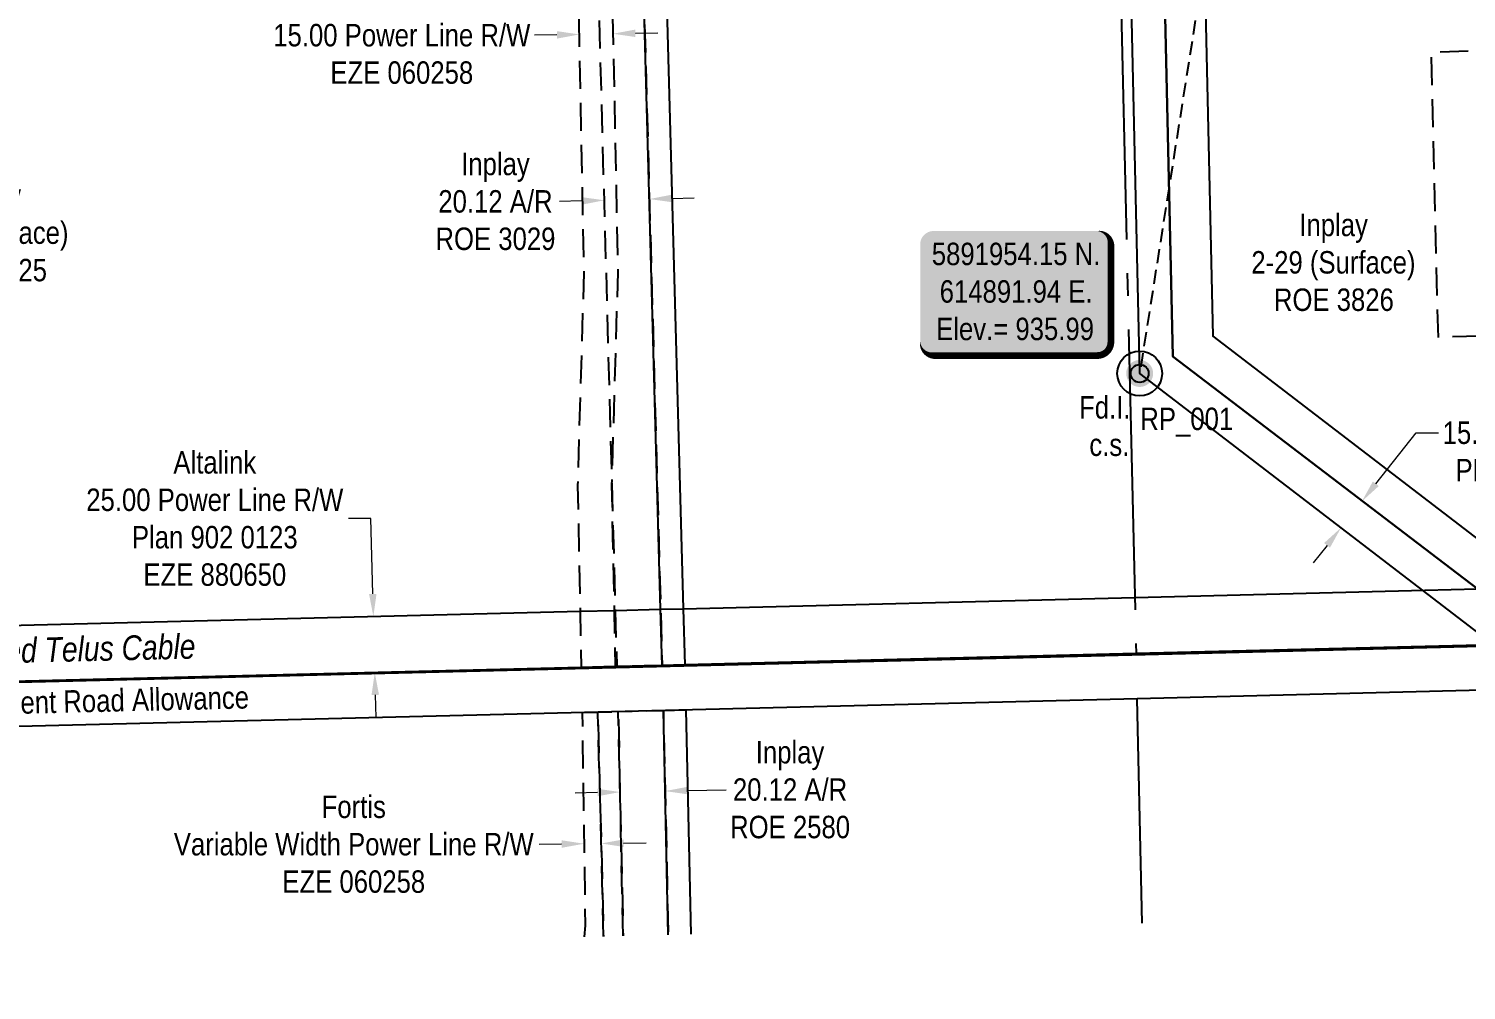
# Model space of a CAD drawing. Extents: x 613870 to 617840, y 5891672 to 5894562.
# Drawn here: x 614397 to 615038, y 5891679 to 5892108 of the extents above; entities that cross this region are included whole.
import ezdxf
from ezdxf.enums import TextEntityAlignment as Align

# ---------------------------------------------------------------- set-up
doc = ezdxf.new("R2010")
doc.units = 0
doc.header["$LTSCALE"] = 5
doc.header["$PDSIZE"] = 0.5
for name, pattern in [('foc-ACCESSROAD', [3.75, 2.5, -1.25]), ('foc-FLOWLINE', [3.75, 2.5, -1.25]), ('foc-QUARTERLINE', [33, 25, -3, 2, -3]), ('foc-TIELINE', [1.875, 1.25, -0.625])]:
    doc.linetypes.add(name, pattern=pattern)
doc.layers.get('Defpoints').update_dxf_attribs({"color": 9})
for name, color, linetype in [('35', 37, 'Continuous'), ('AS-TELUS', 224, 'foc-TEL'), ('C-RW', 13, 'Continuous'), ('DETAIL-T', 7, 'Continuous'), ('F-AR', 190, 'foc-ACCESSROAD'), ('F-EZE', 190, 'foc-FLOWLINE'), ('F-RW', 190, 'Continuous'), ('F-WS', 190, 'foc-ACCESSROAD'), ('L-MON', 1, 'Continuous'), ('L-MON-T', 1, 'Continuous'), ('L-QSEC', 8, 'foc-QUARTERLINE'), ('L-ROAD-T', 7, 'Continuous'), ('L-SEC', 7, 'Continuous'), ('L-TIE', 7, 'foc-TIELINE')]:
    doc.layers.add(name, color=color, linetype=linetype)
for name, color, linetype, lineweight in [('F-AR-T', 190, 'Continuous', 9), ('F-EZE-T', 190, 'Continuous', 9), ('F-RW-T', 190, 'Continuous', 9), ('F-WS-T', 190, 'Continuous', 9)]:
    doc.layers.add(name, color=color, linetype=linetype, lineweight=lineweight)
doc.styles.add('100L', font='ARIALN.TTF', dxfattribs={"height": 11})
doc.styles.add('80', font='ARIALN.TTF', dxfattribs={"height": 10})
doc.styles.add('80CG', font='ARIALN.TTF', dxfattribs={"height": 10})
doc.styles.add('80L', font='ARIALN.TTF', dxfattribs={"height": 10})
doc.styles.add('foc-LtypeFont', font='ARIALN.TTF', dxfattribs={"height": 7.35})
doc.linetypes.add('foc-TEL', pattern='A,2,-1,["T",foc-LtypeFont,S=0.2,R=0,X=-0.425,Y=-0.75],-1.24,8', length=12.24)
doc.linetypes.add('foc-TEL-NOLINE', pattern='A,0,-2,["T",foc-LtypeFont,S=0.2,R=0,X=-0.425,Y=-0.75],-10.24', length=12.24)
doc.dimstyles.new('Compass 5 000', dxfattribs={"dimscale": 5, "dimtxt": 9, "dimasz": 2, "dimexe": 0.2, "dimexo": 0.0625, "dimgap": 0.5, "dimtad": 0, "dimtih": 1, "dimtoh": 1, "dimzin": 0, "dimdsep": 46, "dimtxsty": '80CG', "dimcen": 0.1, "dimse1": 1, "dimse2": 1, "dimclrd": 256, "dimclrt": 256, "dimaunit": 1, "dimadec": 4, "dimazin": 0, "dimtfac": 0.06, "dimtofl": 0, "dimtmove": 0, "dimatfit": 1, "dimfxl": 0.2, "dimtolj": 1, "dimtzin": 0, "dimlwd": -1, "dimarcsym": 0})

# ---------------------------------------------------------------- blocks, each defined once
blk = doc.blocks.new('*D456')
at = {"layer": 'Defpoints', "color": 0, "transparency": 16777216}
for p in [(614660.34, 5891765.66), (614680.43, 5891768.07), (614680.47, 5891766.1)]:
    blk.add_point(p, dxfattribs=at)
at = {"layer": 'F-AR-T', "transparency": 16777216}
for p, q in [((614650.3, 5891767.41), (614640.31, 5891767.2)), ((614690.42, 5891768.28), (614707.59, 5891768.65))]:
    blk.add_line(p, q, dxfattribs=at)
for points in [[(614650.27, 5891769.08), (614650.34, 5891765.75), (614660.3, 5891767.63)], [(614690.39, 5891769.95), (614690.46, 5891766.62), (614680.43, 5891768.07)]]:
    blk.add_solid(points, dxfattribs=at)
at = {"layer": 'F-AR-T', "transparency": 16777216, "insert": (614736.11, 5891768.65), "char_height": 10, "attachment_point": 5, "style": '80CG'}
blk.add_mtext('\\A1;Inplay\\P20.12 A/R\\PROE 2580', dxfattribs=at)
blk = doc.blocks.new('*D459')
at = {"layer": 'Defpoints', "color": 0, "transparency": 16777216}
for p in [(614417.53, 5892181.72), (614189.1, 5891931.96), (614196.52, 5891925.18)]:
    blk.add_point(p, dxfattribs=at)
at = {"layer": 'F-AR-T', "transparency": 16777216}
for p, q in [((614402.78, 5892195.22), (614392.78, 5892195.22)), ((614410.15, 5892188.47), (614402.78, 5892195.22)), ((614432.33, 5892168.19), (614439.71, 5892161.44))]:
    blk.add_line(p, q, dxfattribs=at)
for points in [[(614411.28, 5892189.7), (614409.03, 5892187.24), (614417.53, 5892181.72)], [(614433.45, 5892169.42), (614431.21, 5892166.96), (614424.95, 5892174.93)]]:
    blk.add_solid(points, dxfattribs=at)
at = {"layer": 'F-AR-T', "transparency": 16777216, "insert": (614337.78, 5892195.22), "char_height": 10, "attachment_point": 5, "style": '80CG'}
blk.add_mtext('\\A1;Inplay\\P10.06 Flow Line R/W\\PROE 3029', dxfattribs=at)
blk = doc.blocks.new('*D463')
at = {"layer": 'Defpoints', "color": 0, "transparency": 16777216}
for p in [(614642.19, 5892105.21), (614642.24, 5892102.67), (614657.23, 5892102.97)]:
    blk.add_point(p, dxfattribs=at)
at = {"layer": 'F-EZE-T', "transparency": 16777216}
for p, q in [((614632.19, 5892105.01), (614622.19, 5892104.81)), ((614667.18, 5892105.72), (614677.18, 5892105.92))]:
    blk.add_line(p, q, dxfattribs=at)
for points in [[(614632.16, 5892106.68), (614632.23, 5892103.35), (614642.19, 5892105.21)], [(614667.15, 5892107.38), (614667.21, 5892104.05), (614657.18, 5892105.51)]]:
    blk.add_solid(points, dxfattribs=at)
at = {"layer": 'F-EZE-T', "transparency": 16777216, "insert": (614563.05, 5892104.81), "char_height": 10, "attachment_point": 5, "style": '80CG'}
blk.add_mtext('\\A1;Fortis\\P15.00 Power Line R/W\\PEZE 060258', dxfattribs=at)
blk = doc.blocks.new('*D464')
at = {"layer": 'Defpoints', "color": 0, "transparency": 16777216}
for p in [(614644.28, 5891744.61), (614644.5, 5891729.08), (614652.14, 5891729.18)]:
    blk.add_point(p, dxfattribs=at)
at = {"layer": 'F-EZE-T', "transparency": 16777216}
for p, q in [((614634.28, 5891744.47), (614624.28, 5891744.33)), ((614661.92, 5891744.85), (614671.92, 5891744.99))]:
    blk.add_line(p, q, dxfattribs=at)
for points in [[(614634.26, 5891746.14), (614634.31, 5891742.8), (614644.28, 5891744.61)], [(614661.9, 5891746.52), (614661.94, 5891743.19), (614651.92, 5891744.71)]]:
    blk.add_solid(points, dxfattribs=at)
at = {"layer": 'F-EZE-T', "transparency": 16777216, "insert": (614541.64, 5891744.33), "char_height": 10, "attachment_point": 5, "style": '80CG'}
blk.add_mtext('\\A1;Fortis\\PVariable Width Power Line R/W\\PEZE 060258', dxfattribs=at)
blk = doc.blocks.new('*D465')
at = {"layer": 'Defpoints', "color": 0, "transparency": 16777216}
for p in [(614520.77, 5891845.16), (614550.37, 5891845.9), (614521.38, 5891820.18)]:
    blk.add_point(p, dxfattribs=at)
at = {"layer": 'F-EZE-T', "transparency": 16777216}
for p, q in [((614549.29, 5891889.46), (614539.29, 5891889.46)), ((614550.12, 5891855.89), (614549.29, 5891889.46)), ((614551.23, 5891810.92), (614551.48, 5891800.92))]:
    blk.add_line(p, q, dxfattribs=at)
for points in [[(614551.79, 5891855.93), (614548.46, 5891855.85), (614550.37, 5891845.9)], [(614552.9, 5891810.96), (614549.57, 5891810.88), (614550.99, 5891820.92)]]:
    blk.add_solid(points, dxfattribs=at)
at = {"layer": 'F-EZE-T', "transparency": 16777216, "insert": (614479.7, 5891889.46), "char_height": 10, "attachment_point": 5, "style": '80CG'}
blk.add_mtext('\\A1;Altalink\\P25.00 Power Line R/W\\PPlan 902 0123\\PEZE 880650', dxfattribs=at)
blk = doc.blocks.new('*D478')
at = {"layer": 'Defpoints', "color": 0, "transparency": 16777216}
for p in [(614990.99, 5891897.16), (614991.89, 5891896.45), (614982.57, 5891884.69)]:
    blk.add_point(p, dxfattribs=at)
at = {"layer": 'F-RW-T', "transparency": 16777216}
for p, q in [((614997.2, 5891905), (615015.15, 5891927.67)), ((615015.15, 5891927.67), (615025.15, 5891927.67)), ((614975.46, 5891877.56), (614969.26, 5891869.72))]:
    blk.add_line(p, q, dxfattribs=at)
for points in [[(614995.89, 5891906.04), (614998.51, 5891903.97), (614990.99, 5891897.16)], [(614974.16, 5891878.59), (614976.77, 5891876.52), (614981.67, 5891885.4)]]:
    blk.add_solid(points, dxfattribs=at)
at = {"layer": 'F-RW-T', "transparency": 16777216, "insert": (615064.24, 5891927.67), "char_height": 10, "attachment_point": 5, "style": '80CG'}
blk.add_mtext('\\A1;Barrel\\P15.00 P/L R/W\\PPLA 044140', dxfattribs=at)
blk = doc.blocks.new('fdia')
at = {"color": 255, "const_width": 1}
blk.add_lwpolyline([(-0.5, 0, 1), (0.5, 0, 1)], format="xyb", close=True, dxfattribs=at)
blk = doc.blocks.new('Fdiaa')
blk.add_blockref('fdia', (0, 0))
blk = doc.blocks.new('fdib')
at = {"color": 1, "const_width": 1.6}
blk.add_lwpolyline([(-0.4, 0, 1), (0.4, 0, 1)], format="xyb", close=True, dxfattribs=at)
at = {"color": 1}
blk.add_circle((0, 0), 0.8, dxfattribs=at)
blk = doc.blocks.new('Fdibb')
blk.add_blockref('fdib', (0, 0))
blk = doc.blocks.new('fdicc')
for name in ['Fdibb', 'Fdiaa']:
    blk.add_blockref(name, (0, 0))
blk = doc.blocks.new('FDI')
blk.add_blockref('fdicc', (0, 0))
blk = doc.blocks.new('*D483')
at = {"layer": 'Defpoints', "color": 0, "transparency": 16777216}
for p in [(614652.83, 5892049.47), (614672.91, 5892050.02), (614653.33, 5892031.31)]:
    blk.add_point(p, dxfattribs=at)
at = {"layer": 'F-AR-T', "transparency": 16777216}
for p, q in [((614643.33, 5892031.04), (614633.34, 5892030.76)), ((614683.4, 5892032.13), (614693.4, 5892032.41))]:
    blk.add_line(p, q, dxfattribs=at)
for points in [[(614643.29, 5892032.7), (614643.38, 5892029.37), (614653.33, 5892031.31)], [(614683.36, 5892033.8), (614683.45, 5892030.47), (614673.41, 5892031.86)]]:
    blk.add_solid(points, dxfattribs=at)
at = {"layer": 'F-AR-T', "transparency": 16777216, "insert": (614604.79, 5892030.76), "char_height": 10, "attachment_point": 5, "style": '80CG'}
blk.add_mtext('\\A1;Inplay\\P20.12 A/R\\PROE 3029', dxfattribs=at)
blk = doc.blocks.new('*U529')
h = blk.add_hatch(color=254)
edge = h.paths.add_edge_path()
edge.add_line((-36.5, -28.5), (36.5, -28.5))
edge.add_arc((36.5, -22.5), 6, 270, 360)
edge.add_line((42.5, -22.5), (42.5, 21))
edge.add_arc((36.5, 21), 6, 0, 90)
edge.add_line((36.5, 27), (-36.5, 27))
edge.add_arc((-36.5, 21), 6, 90, 180)
edge.add_line((-42.5, 21), (-42.5, -22.5))
edge.add_arc((-36.5, -22.5), 6, 180, 270)
at = {"color": 1, "flags": 128}
blk.add_lwpolyline([(-36.5, -28.5, 3, 3, 0), (36.5, -28.5, 3, 3, 0.414214), (42.5, -22.5, 3, 3, 0), (42.5, 21, 3, 0, 0.414214), (36.5, 27, 0, 0, 0), (-36.5, 27, 0, 0, 0.414214), (-42.5, 21, 0, 0, 0), (-42.5, -22.5, 0, 3, 0.414214)], format="xyseb", close=True, dxfattribs=at)
blk.add_lwpolyline([(-39.4, 0, 0, 10, 0), (0, 0, 5, 5, 0)], format="xyseb", dxfattribs=at)
at = {"color": 1, "style": '80'}
blk.add_attdef('ENTER_TEXT_001', (-35.99, -5), '', height=10, dxfattribs=at)

msp = doc.modelspace()

# ---------------------------------------------------------------- linework, layer by layer
at = {"layer": '35', "color": 3}
msp.add_circle((614891.941, 5891954.147), 10, dxfattribs=at)
at = {"layer": 'AS-TELUS', "linetype": 'foc-TEL-NOLINE', "flags": 128}
msp.add_lwpolyline([(613963.223, 5891806.116), (614063.195, 5891808.469), (614083.298, 5891808.966), (614888.392, 5891828.844), (615713.587, 5891849.318), (615755.47, 5891850.285)], dxfattribs=at)
at = {"layer": 'C-RW'}
msp.add_lwpolyline([(614689.159, 5891824.326), (614679.096, 5891824.076), (614678.412, 5891849.073), (614665.717, 5892312.76), (614665.38, 5892327.95), (614665.217, 5892335.332), (614665.002, 5892345.054), (614664.404, 5892371.949), (614674.467, 5892372.194), (614674.943, 5892350.808), (614675.157, 5892341.129), (614675.28, 5892335.555), (614675.321, 5892333.703), (614675.657, 5892318.521), (614675.779, 5892313.008), (614688.474, 5891849.322), (614689.159, 5891824.326)], close=True, dxfattribs=at)
msp.add_lwpolyline([(614681.818, 5891704.01), (614679.647, 5891803.974), (614689.709, 5891804.224), (614691.881, 5891704.259)], dxfattribs=at)
at = {"layer": 'F-AR', "flags": 128}
msp.add_lwpolyline([(614653.992, 5892478.366), (614726.515, 5892480.133), (614729.114, 5892373.526), (614674.467, 5892372.194), (614664.404, 5892371.949), (614665.002, 5892345.054), (614665.217, 5892335.332), (614665.38, 5892327.95), (614665.717, 5892312.76), (614678.412, 5891849.073), (614679.096, 5891824.076), (614659.018, 5891823.578), (614658.334, 5891848.574), (614656.679, 5891909.014), (614645.398, 5892320.972), (614645.12, 5892333.549), (614644.865, 5892345.118), (614644.223, 5892371.457), (614622.507, 5892370.927), (614622.029, 5892390.533), (614614.246, 5892382.021), (614604.022, 5892370.839), (614329.241, 5892070.298), (614228.895, 5891960.588), (614114.154, 5891835.089), (614090.769, 5891809.514), (614085.247, 5891809.378), (614085.045, 5891818.168), (614100.204, 5891834.745), (614228.447, 5891974.985), (614315.242, 5892069.905), (614597.534, 5892378.659), (614607.757, 5892389.842), (614621.675, 5892405.063), (614619.908, 5892477.535), (614632.313, 5892477.837)], dxfattribs=at)
at = {"layer": 'F-EZE', "flags": 128}
msp.add_lwpolyline([(614653.256, 5892300.609), (614659.319, 5891999.272), (614656.788, 5891912.732), (614656.679, 5891909.014), (614656.542, 5891904.348), (614657.681, 5891848.557), (614658.191, 5891823.557), (614643.194, 5891823.185), (614642.686, 5891848.185), (614641.544, 5891904.414), (614644.321, 5891999.341), (614638.31, 5892298.113), (614635.93, 5892305.528), (614629.685, 5892324.99), (614733.754, 5892385.242), (614745.947, 5892386.268), (614934.239, 5892402.106), (614936.565, 5892374.464), (614921.623, 5892373.208), (614920.555, 5892385.908), (614747.204, 5892371.326), (614738.359, 5892370.582), (614647.654, 5892318.067), (614650.207, 5892310.109)], close=True, dxfattribs=at)
at = {"layer": 'F-EZE', "linetype": 'Continuous', "flags": 128}
for points in [[(614315.953, 5891840.083), (614642.686, 5891848.185), (614657.681, 5891848.557), (614658.334, 5891848.574), (614678.412, 5891849.073), (614688.474, 5891849.322), (614889.759, 5891854.309), (615019.106, 5891857.533), (615042.544, 5891858.12)], [(615049.726, 5891833.285), (614890.339, 5891829.322), (614689.159, 5891824.326), (614679.096, 5891824.076), (614659.018, 5891823.578), (614658.191, 5891823.557), (614643.194, 5891823.185), (614316.617, 5891815.096)]]:
    msp.add_lwpolyline(points, dxfattribs=at)
at = {"layer": 'F-EZE', "flags": 128}
for points in [[(614644.454, 5891703.084), (614644.923, 5891708.136), (614643.603, 5891803.08), (614650.474, 5891803.25), (614652.946, 5891703.295)], [(614652.946, 5891703.295), (614650.474, 5891803.249), (614659.522, 5891803.474), (614661.693, 5891703.512)]]:
    msp.add_lwpolyline(points, dxfattribs=at)
at = {"layer": 'F-RW', "flags": 128}
msp.add_lwpolyline([(614907.42, 5892724.935), (614909.465, 5892634.548), (614911.083, 5892563.055), (614911.421, 5892548.099), (614913.094, 5892474.198), (614913.541, 5892458.859), (614924.563, 5891970.712), (615070.679, 5891858.82), (615101.289, 5891834.57), (615073.164, 5891833.869), (615042.544, 5891858.122), (614906.769, 5891961.676), (614895.468, 5892462.166), (614895.004, 5892477.508), (614894.657, 5892492.829), (614893.464, 5892545.553), (614893.126, 5892560.49), (614891.461, 5892634.105), (614889.412, 5892724.674)], dxfattribs=at)
at = {"layer": 'F-RW'}
for points in [[(615049.726, 5891833.285), (614891.941, 5891954.147), (614880.353, 5892464.833)], [(614895.468, 5892462.166), (614906.769, 5891961.676), (615042.544, 5891858.12)]]:
    msp.add_lwpolyline(points, dxfattribs=at)
at = {"layer": 'F-WS', "flags": 128}
msp.add_lwpolyline([(615149.08, 5892100.595), (615151.047, 5892021.768), (615171.042, 5892022.266), (615316.99, 5892025.906), (615400.999, 5892028.003), (615416.56, 5892028.392), (615426.957, 5892028.651), (615427.097, 5892021.805), (615427.471, 5892003.51), (615422.381, 5892003.382), (615407.389, 5892003.008), (615151.672, 5891996.63), (615152.253, 5891973.411), (615025.068, 5891970.237), (615021.895, 5892097.421), (615042.676, 5892097.939), (615149.08, 5892100.595)], close=True, dxfattribs=at)
msp.add_lwpolyline([(614661.693, 5891703.512), (614659.522, 5891803.474), (614679.647, 5891803.973), (614681.818, 5891704.01)], dxfattribs=at)
at = {"layer": 'L-QSEC', "flags": 128}
for points in [[(614871.659, 5892633.618), (614890.339, 5891829.322)], [(614893.033, 5891709.242), (614890.806, 5891809.218)]]:
    msp.add_lwpolyline(points, dxfattribs=at)
at = {"layer": 'L-SEC', "flags": 128}
for points in [[(614890.339, 5891829.322), (615695.429, 5891849.396)], [(614085.248, 5891809.378), (614890.339, 5891829.322)], [(615695.901, 5891829.293), (614890.806, 5891809.218)], [(614890.806, 5891809.218), (614085.711, 5891789.274)]]:
    msp.add_lwpolyline(points, dxfattribs=at)
at = {"layer": 'L-TIE', "flags": 128}
msp.add_lwpolyline([(614947.38, 5892305.86), (614891.941, 5891954.147)], dxfattribs=at)

# ---------------------------------------------------------------- block references
at = {"layer": 'DETAIL-T'}
ref = msp.add_blockref('*U529', (614836.601, 5891990.633), dxfattribs=at)
ref.add_attrib('ENTER_TEXT_001', '5891954.15 N.', (614799.282, 5892002.406), dxfattribs={"layer": '0', "color": 1, "height": 10, "style": '80'})
ref.add_attrib('ENTER_TEXT_002', '614891.94 E.', (614802.805, 5891985.698), dxfattribs={"layer": '0', "color": 1, "height": 10, "style": '80'})
ref.add_attrib('ENTER_TEXT_003', 'Elev.= 935.99', (614801.212, 5891968.99), dxfattribs={"layer": '0', "color": 1, "height": 10, "style": '80'})
at = {"layer": 'L-MON', "color": 3, "xscale": 4.998078749999996, "yscale": 4.998078749999996, "zscale": 4.998078749999996}
msp.add_blockref('FDI', (614891.941, 5891954.147), dxfattribs=at)

# ---------------------------------------------------------------- texts
at = {"layer": '35', "color": 3, "style": '80'}
msp.add_attdef('RP_001', (614892.229, 5891928.906), 'RP', height=10, dxfattribs=at)
at = {"layer": 'AS-TELUS', "insert": (614363.791, 5891835.553), "char_height": 11, "attachment_point": 1, "rotation": 1.36051, "style": '100L'}
msp.add_mtext_dynamic_manual_height_columns('{\\fArial Narrow|b0|i1|c0|p34;Buried Telus Cable}', width=106.72596, gutter_width=55, heights=[0], dxfattribs=at)
at = {"layer": 'F-WS-T', "char_height": 9.99621, "attachment_point": 1, "style": '80L'}
for s, insert in [('\\pi21.614;Inplay\\P\\pi0.11476;4-29 (Surface)\\P\\pi10.241;ROE 3725', (614341.197, 5892038.547)), ('\\pi21.614;Inplay\\P\\pi0.21022;2-29 (Surface)\\P\\pi10.275;ROE 3826', (614941.498, 5892025.329))]:
    msp.add_mtext_dynamic_manual_height_columns(s, width=72.59633, gutter_width=49.981, heights=[0], dxfattribs=dict(at, insert=insert))
at = {"layer": 'L-MON-T', "insert": (614863.858, 5891944.041), "char_height": 9.99621, "attachment_point": 1, "style": '80L'}
msp.add_mtext_dynamic_manual_height_columns('\\pi1.0699;Fd.I. \\P\\pi5.6452;c.s.', width=22.04418, gutter_width=49.981, heights=[0], dxfattribs=at)
at = {"layer": 'L-ROAD-T', "style": '80L'}
msp.add_text('Government Road Allowance', height=10, rotation=1.348396, dxfattribs=at).set_placement((614420.45, 5891808.142), align=Align.MIDDLE_CENTER)

# ---------------------------------------------------------------- dimensions: what is measured, and where the dimension line sits
at = {"layer": 'F-AR-T'}
for base, p1, p2, angle, text, picture, middle in [((614417.533, 5892181.719), (614196.521, 5891925.177), (614189.104, 5891931.962), 137.55373, 'Inplay\\P10.06 Flow Line R/W\\PROE 3029', '*D459', (614337.775, 5892195.217)), ((614680.427, 5891768.065), (614660.343, 5891765.66), (614680.469, 5891766.095), 1.239895, 'Inplay\\P20.12 A/R\\PROE 2580', '*D456', (614736.109, 5891768.653))]:
    dim = msp.add_linear_dim(base=base, p1=p1, p2=p2, angle=angle, text=text, dimstyle='Compass 5 000', dxfattribs=at)
    dim.commit()
    dim.dimension.update_dxf_attribs({"geometry": picture, "text_midpoint": middle, "dimtype": 161})
dim = msp.add_aligned_dim(p1=(614672.91, 5892050.02), p2=(614652.833, 5892049.471), distance=18.166, text='Inplay\\P20.12 A/R\\PROE 3029', dimstyle='Compass 5 000', dxfattribs=at)
dim.commit()
dim.dimension.update_dxf_attribs({"geometry": '*D483', "text_midpoint": (614604.79, 5892030.764)})
at = {"layer": 'F-EZE-T'}
dim = msp.add_aligned_dim(p1=(614657.232, 5892102.968), p2=(614642.242, 5892102.667), distance=-2.548, text='Fortis\\P15.00 Power Line R/W\\PEZE 060258', dimstyle='Compass 5 000', dxfattribs=at)
dim.commit()
dim.dimension.update_dxf_attribs({"geometry": '*D463', "text_midpoint": (614563.054, 5892104.814)})
for base, p1, p2, angle, text, picture, middle in [((614550.37, 5891845.895), (614521.384, 5891820.185), (614520.767, 5891845.164), 91.415806, 'Altalink\\P25.00 Power Line R/W\\PPlan 902 0123\\PEZE 880650', '*D465', (614479.699, 5891889.457)), ((614644.281, 5891744.609), (614652.136, 5891729.184), (614644.496, 5891729.079), 180.791787, 'Fortis\\PVariable Width Power Line R/W\\PEZE 060258', '*D464', (614541.643, 5891744.332))]:
    dim = msp.add_linear_dim(base=base, p1=p1, p2=p2, angle=angle, text=text, dimstyle='Compass 5 000', dxfattribs=at)
    dim.commit()
    dim.dimension.update_dxf_attribs({"geometry": picture, "text_midpoint": middle, "dimtype": 161})
at = {"layer": 'F-RW-T'}
dim = msp.add_linear_dim(base=(614990.992, 5891897.163), p1=(614982.567, 5891884.688), p2=(614991.887, 5891896.454), angle=51.619214, text='Barrel\\P15.00 P/L R/W\\PPLA 044140', dimstyle='Compass 5 000', dxfattribs=at)
dim.commit()
dim.dimension.update_dxf_attribs({"geometry": '*D478', "text_midpoint": (615064.239, 5891927.668), "dimtype": 161})

doc.saveas('drawing.dxf')
